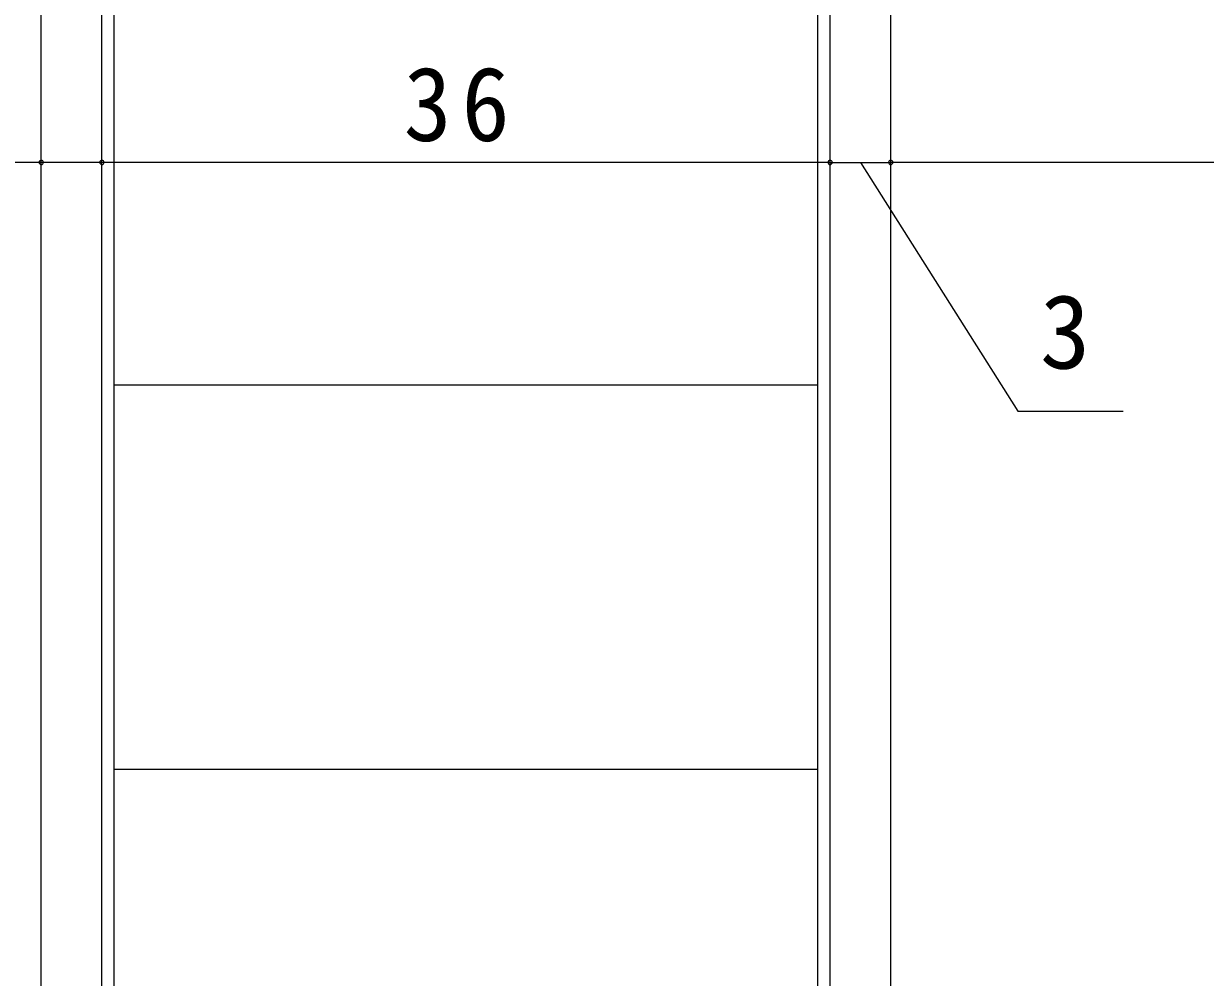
# Model space of a CAD drawing. Units: millimetres on the paper. Extents: x -420 to 373, y -297 to 267.
# Drawn here: x -315.7 to -257.3, y -153.1 to -106 of the extents above; entities that cross this region are included whole.
import ezdxf
from ezdxf.enums import TextEntityAlignment as Align

# ---------------------------------------------------------------- set-up
doc = ezdxf.new("R2010")
doc.units = ezdxf.units.MM
for name, color, linetype, lineweight in [('0-4_YKK_12', 2, 'Continuous', 9), ('0-5_YSS_K', 4, 'Continuous', 9), ('0-7_YKK_D', 6, 'Continuous', 9)]:
    doc.layers.add(name, color=color, linetype=linetype, lineweight=lineweight)
doc.styles.add('ＭＳ ゴシック', font='')
doc.styles.get('ＭＳ ゴシック').set_extended_font_data('MS Gothic')

msp = doc.modelspace()

# ---------------------------------------------------------------- linework, layer by layer
at = {"layer": '0-4_YKK_12'}
for p, q in [((-314.829, -186.832), (-314.829, -26.832)), ((-272.829, -170.344), (-272.829, -26.832))]:
    msp.add_line(p, q, dxfattribs=at)
at = {"layer": '0-5_YSS_K'}
for p, q in [((-311.829, -176.832), (-311.829, -26.832)), ((-311.229, -177.232), (-311.229, -26.832)), ((-276.429, -177.232), (-276.429, -26.832)), ((-275.829, -176.832), (-275.829, -26.832)), ((-311.229, -123.832), (-276.429, -123.832)), ((-311.229, -142.832), (-276.429, -142.832))]:
    msp.add_line(p, q, dxfattribs=at)
at = {"layer": '0-7_YKK_D'}
for p, q in [((-272.829, -137.252), (-272.829, -111.832)), ((-275.829, -112.832), (-311.829, -112.832)), ((-275.829, -112.832), (-272.829, -112.832)), ((-274.329, -112.832), (-266.547, -125.126)), ((-205.829, -112.832), (-272.829, -112.832)), ((-266.547, -125.126), (-261.347, -125.126))]:
    msp.add_line(p, q, dxfattribs=at)
msp.add_lwpolyline([(-311.829, -112.832), (-314.829, -112.832), (-323.429, -112.832)], dxfattribs=at)
for centre, start, end in [((-314.829, -112.832), 0, 180), ((-311.829, -112.832), 0, 180), ((-311.829, -112.832), 0, 180), ((-275.829, -112.832), 0, 180), ((-275.829, -112.832), 0, 180), ((-272.829, -112.832), 0, 180), ((-272.829, -112.832), 0, 180), ((-314.829, -112.832), 180, 0), ((-311.829, -112.832), 180, 0), ((-311.829, -112.832), 180, 0), ((-275.829, -112.832), 180, 0), ((-275.829, -112.832), 180, 0), ((-272.829, -112.832), 180, 0), ((-272.829, -112.832), 180, 0)]:
    msp.add_arc(centre, 0.106, start, end, dxfattribs=at)

# ---------------------------------------------------------------- texts
at = {"layer": '0-7_YKK_D', "color": 3, "style": 'ＭＳ ゴシック'}
msp.add_text('3', height=3.666, dxfattribs=at).set_placement((-265.458, -124.126), align=Align.BOTTOM_LEFT)
at = {"layer": '0-7_YKK_D', "color": 3, "insert": (-296.911, -111.832), "char_height": 3.666, "attachment_point": 7, "style": 'ＭＳ ゴシック'}
msp.add_mtext('\\T1.21;\\W0.95;36', dxfattribs=at)

doc.saveas('drawing.dxf')
